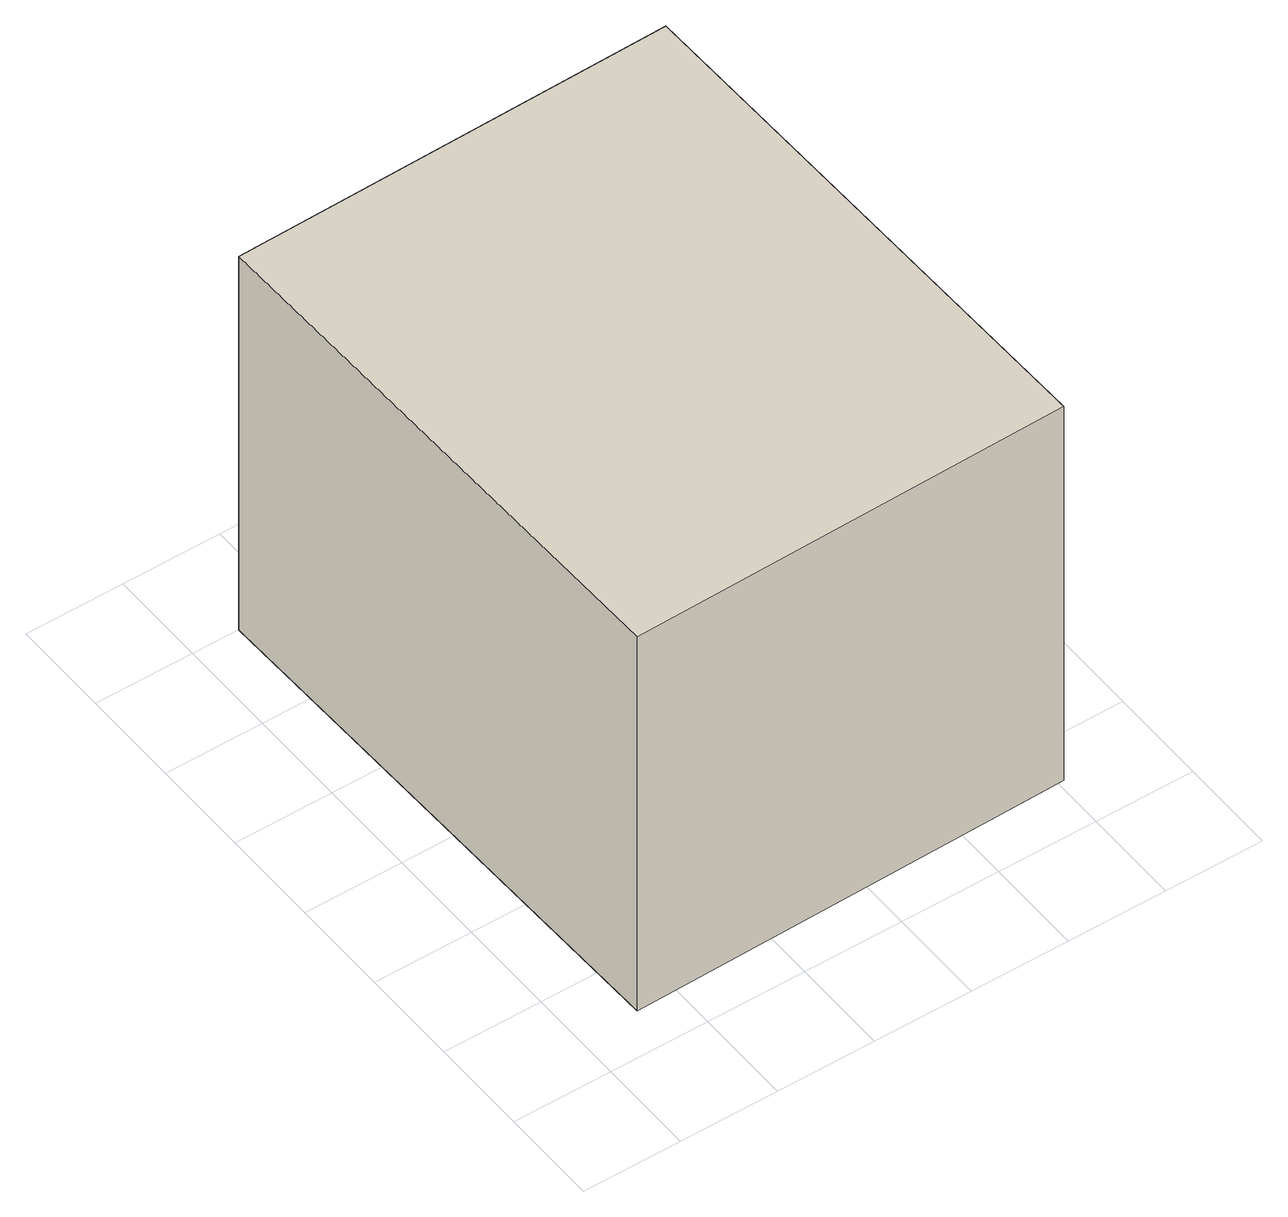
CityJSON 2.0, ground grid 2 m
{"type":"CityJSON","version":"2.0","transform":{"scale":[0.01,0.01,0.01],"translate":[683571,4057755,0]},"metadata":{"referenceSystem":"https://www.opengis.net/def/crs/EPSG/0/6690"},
"CityObjects":{
"building1":{"type":"Building","attributes":{"name":"16211-bldg-L07","class":"3003","usage":"411","dateOfConstruction":"2020-04-01","Height.highReference":"highestRoofEdge","Height.lowReference":"lowestGroundPoint","Height.status":"measured","measuredHeight":8.6,"storeysAboveGround":2,"storeysBelowGround":0,"BuildingIDAttribute.prefecture":16,"BuildingIDAttribute.city":16211,"BuildingDetailAttribute.totalFloorArea":76.2,"BuildingDetailAttribute.buildingFootprintArea":76.2,"BuildingDetailAttribute.buildingRoofEdgeArea":58.7,"BuildingDetailAttribute.buildingStructureType":611,"BuildingDetailAttribute.fireproofStructureType":1011,"BuildingDetailAttribute.landUseType":211,"BuildingDetailAttribute.detailedUsage":4111,"BuildingDetailAttribute.buildingHeight":8.6,"BuildingDetailAttribute.surveyYear":"2020-01-01"},"geometry":[{"type":"Solid","lod":"1","boundaries":[[[[0,1,2,3]],[[2,4,5,3]],[[1,6,4,2]],[[0,7,6,1]],[[3,5,7,0]],[[4,6,7,5]]]]}]}
},
"vertices":[
[119,89,0],[95,1199,0],[989,1218,0],[1013,109,0],[989,1218,900],[1013,109,900],[95,1199,900],[119,89,900]
]}
